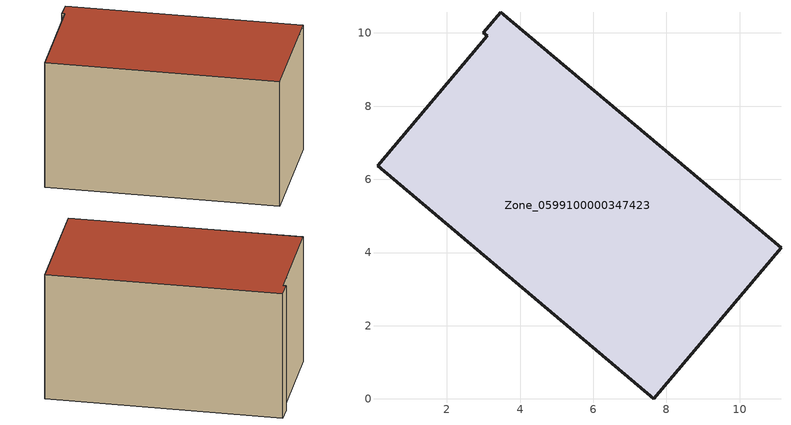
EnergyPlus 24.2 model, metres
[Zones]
Zone_0599100000347423
 floor ground (C_G): 0.11,6.37 3.1,9.93 3,10 3.48,10.57 11.13,4.13 7.65,0 z0.19
 wall outside (C_F): 11.13,4.13 3.48,10.57 3,10 3.1,9.93 0.11,6.37 7.65,0 11.13,4.13 z0.19:5.92
 roof outside (C_R): 3.1,9.93 0.11,6.37 7.65,0 11.13,4.13 3.48,10.57 3,10 z5.92
[BUILDING]
Pand.0599100000347423: North Axis=0; Terrain=City; Loads Convergence Tolerance Value=0.04; Temperature Convergence Tolerance Value=0.4; Solar Distribution=FullExterior; Maximum Number of Warmup Days=25; Minimum Number of Warmup Days=1
[Site:Location]
Rotterdam.The.Hague.AP_ZH_NLD Design_Conditions: Latitude=51.96; Longitude=4.45; Time Zone=1; Elevation=-4.5
[SITE:GROUNDTEMPERATURE:BUILDINGSURFACE]
18, 18, 18, 18, 18, 18, 18, 18, 18, 18, 18, 18
[MATERIAL] Thermal Absorptance=0.9; Solar Absorptance=0.7; Visible Absorptance=0.7
Name | Roughness | Thickness | Conductivity | Density | Specific Heat
G.TI.1992-2005 | MediumSmooth | 0.15 | 0.06 | 540 | 1210
F.TI.1992-2005 | Rough | 0.3 | 0.12 | 1920 | 840
R.TI.1992-2005 | MediumRough | 0.2 | 0.08 | 1500 | 1000
[CONSTRUCTION]
C_G: G.TI.1992-2005
C_F: F.TI.1992-2005
C_R: R.TI.1992-2005
[ZONE]
Zone_0599100000347423: Type=1; Multiplier=1; Ceiling Height=Autocalculate; Volume=Autocalculate; Floor Area=autocalculate; Part of Total Floor Area=Yes
[ZONEINFILTRATION:DESIGNFLOWRATE]
Infil_Zone_0599100000347423: Zone or ZoneList or Space or SpaceList=Zone_0599100000347423; Schedule=AlwaysOn; Design Flow Rate Calculation Method=Flow/Area; Flow Rate per Floor Area=0.0015; Constant Term Coefficient=1; Temperature Term Coefficient=0; Velocity Term Coefficient=0; Velocity Squared Term Coefficient=0
[HVACTEMPLATE:ZONE:IDEALLOADSAIRSYSTEM]
Zone_0599100000347423: Maximum Heating Supply Air Temperature=50; Minimum Cooling Supply Air Temperature=13; Maximum Heating Supply Air Humidity Ratio=0.0156; Minimum Cooling Supply Air Humidity Ratio=0.0077; Heating Limit=NoLimit; Cooling Limit=NoLimit; Dehumidification Control Type=ConstantSensibleHeatRatio; Cooling Sensible Heat Ratio=0.7; Dehumidification Setpoint=60; Humidification Control Type=None; Humidification Setpoint=30; Outdoor Air Method=None; Outdoor Air Flow Rate per Person=0.00944; Outdoor Air Flow Rate per Zone Floor Area=0; Outdoor Air Flow Rate per Zone=0; Demand Controlled Ventilation Type=None; Outdoor Air Economizer Type=NoEconomizer; Heat Recovery Type=None; Sensible Heat Recovery Effectiveness=0.7; Latent Heat Recovery Effectiveness=0.65
[ZONECONTROL:THERMOSTAT]
ThermostatControl_Zone_0599100000347423: Zone or ZoneList=Zone_0599100000347423; Control Type Schedule=DualSetpointControlType; Control 1=Thermostat_Zone_0599100000347423; Temperature Difference Between Cutout And Setpoint=0
[THERMOSTATSETPOINT:DUALSETPOINT]
Thermostat_Zone_0599100000347423: Heating Setpoint Temperature Schedule=HeatingSetpoint_Zone_0599100000347423; Cooling Setpoint Temperature Schedule=CoolingSetpoint_Zone_0599100000347423
[SCHEDULE:COMPACT]
HeatingSetpoint_Zone_0599100000347423: Through: 12/31, For: AllDays, Until: 24:00, 21
CoolingSetpoint_Zone_0599100000347423: Through: 12/31, For: AllDays, Until: 24:00, 24
DualSetpointControlType: Through: 12/31, For: AllDays, Until: 24:00, 4
AlwaysOn: Through: 12/31, For: AllDays, Until: 24:00, 1
